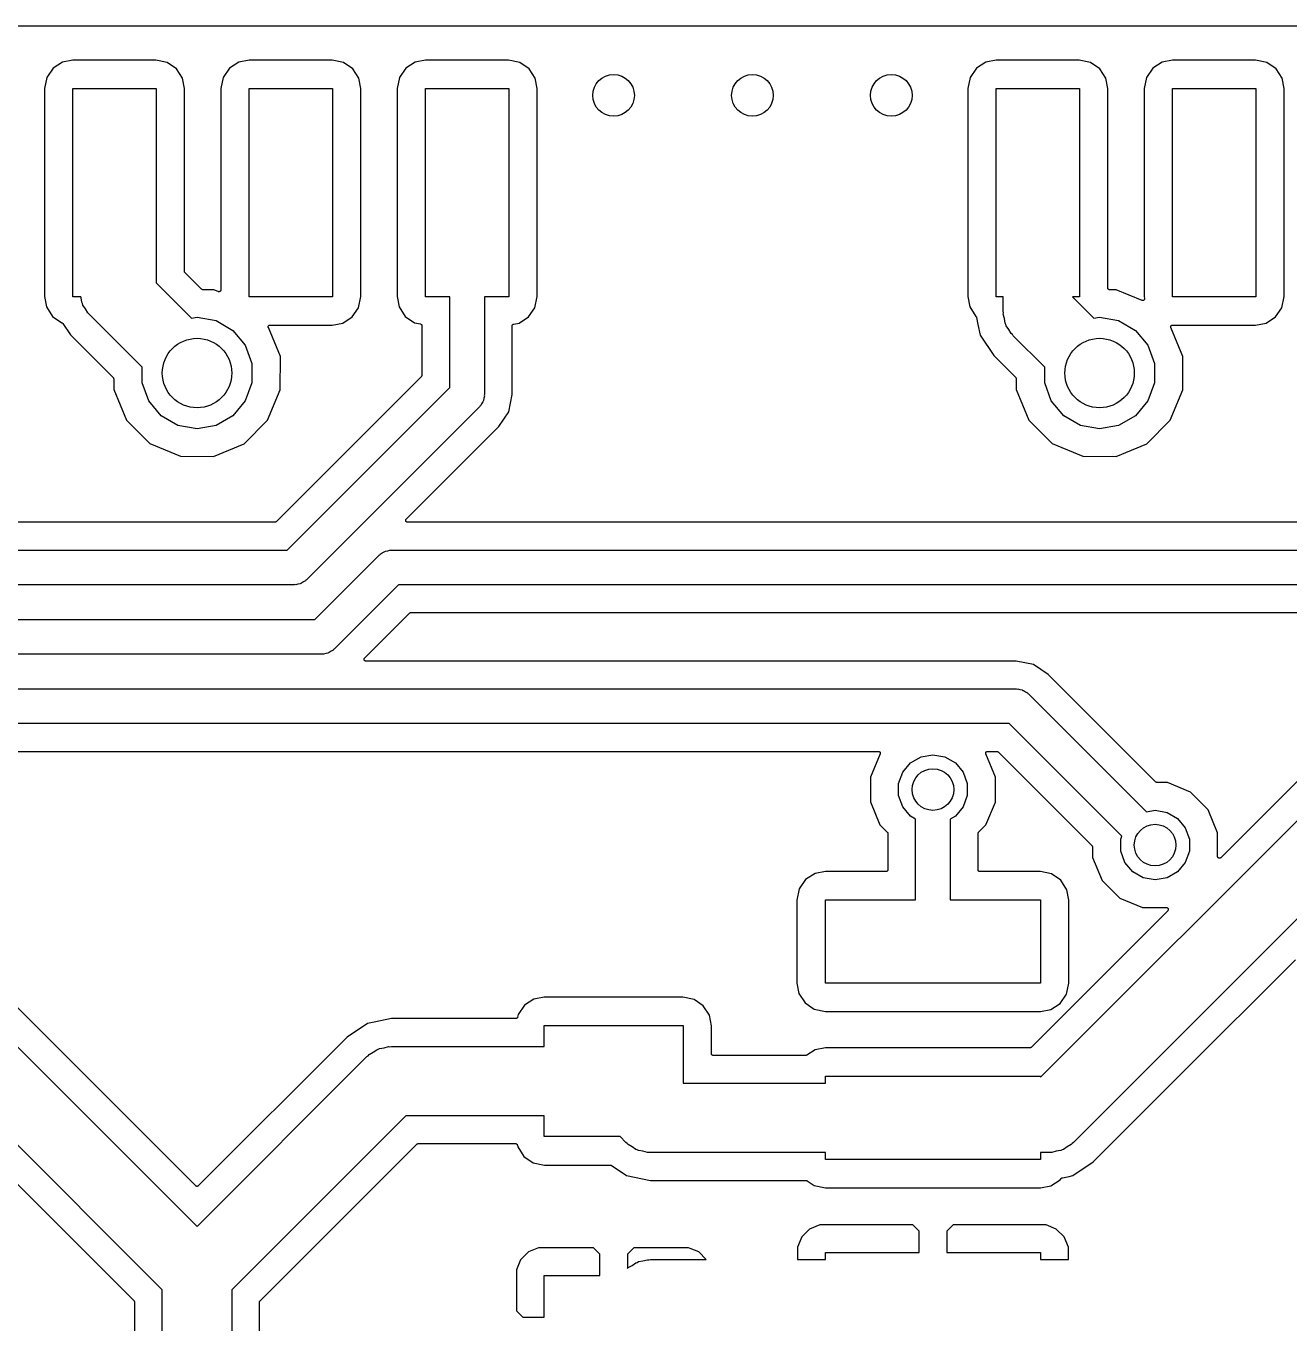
# Model space of a CAD drawing. Extents: x 0.3 to 75.7, y -92.7 to -0.5.
# Drawn here: x 51.77 to 60.86, y -64.84 to -55.5 of the extents above; entities that cross this region are included whole.
import ezdxf

# ---------------------------------------------------------------- set-up
doc = ezdxf.new("R2010")
doc.units = 0
doc.header["$MEASUREMENT"] = 0
doc.layers.add('BLACK', color=7, linetype='CONTINUOUS')

msp = doc.modelspace()

# ---------------------------------------------------------------- linework, layer by layer
at = {"layer": 'Black'}
for p, q in [((0.288, -55.5), (75.712, -55.5)), ((52.031, -55.76), (51.9628, -55.8038)), ((52.1062, -55.7458), (52.031, -55.76)), ((52.7037, -55.7458), (52.1062, -55.7458)), ((52.7843, -55.7622), (52.7037, -55.7458)), ((52.8512, -55.8078), (52.7843, -55.7622)), ((53.301, -55.76), (53.2328, -55.8038)), ((53.3762, -55.7458), (53.301, -55.76)), ((53.9737, -55.7458), (53.3762, -55.7458)), ((54.0543, -55.7622), (53.9737, -55.7458)), ((54.1212, -55.8078), (54.0543, -55.7622)), ((54.571, -55.76), (54.5028, -55.8038)), ((54.6462, -55.7458), (54.571, -55.76)), ((55.2437, -55.7458), (54.6462, -55.7458)), ((55.3243, -55.7622), (55.2437, -55.7458)), ((55.3912, -55.8078), (55.3243, -55.7622)), ((58.681, -55.76), (58.6128, -55.8038)), ((58.7562, -55.7458), (58.681, -55.76)), ((59.3537, -55.7458), (58.7562, -55.7458)), ((59.4343, -55.7622), (59.3537, -55.7458)), ((59.5012, -55.8078), (59.4343, -55.7622)), ((59.951, -55.76), (59.8828, -55.8038)), ((60.0262, -55.7458), (59.951, -55.76)), ((60.6237, -55.7458), (60.0262, -55.7458)), ((60.7043, -55.7622), (60.6237, -55.7458)), ((60.7712, -55.8078), (60.7043, -55.7622)), ((51.9628, -55.8038), (51.9172, -55.8707)), ((52.895, -55.876), (52.8512, -55.8078)), ((53.2328, -55.8038), (53.1872, -55.8707)), ((54.165, -55.876), (54.1212, -55.8078)), ((54.5028, -55.8038), (54.4572, -55.8707)), ((55.435, -55.876), (55.3912, -55.8078)), ((58.6128, -55.8038), (58.5672, -55.8707)), ((59.545, -55.876), (59.5012, -55.8078)), ((59.8828, -55.8038), (59.8372, -55.8707)), ((60.815, -55.876), (60.7712, -55.8078)), ((51.9172, -55.8707), (51.9008, -55.9513)), ((51.9008, -55.9513), (51.9008, -57.4488)), ((52.105, -57.45), (52.105, -55.95)), ((52.105, -55.95), (52.705, -55.95)), ((52.705, -55.95), (52.705, -57.3514)), ((52.9092, -55.9512), (52.895, -55.876)), ((52.9092, -57.2674), (52.9092, -55.9512)), ((53.1872, -55.8707), (53.1708, -55.9513)), ((53.1708, -55.9513), (53.1708, -57.4018)), ((53.375, -57.45), (53.375, -55.95)), ((53.375, -55.95), (53.975, -55.95)), ((53.975, -55.95), (53.975, -57.45)), ((54.1792, -55.9512), (54.165, -55.876)), ((54.1792, -57.4487), (54.1792, -55.9512)), ((54.4572, -55.8707), (54.4408, -55.9513)), ((54.4408, -55.9513), (54.4408, -57.4488)), ((54.645, -57.45), (54.645, -55.95)), ((54.645, -55.95), (55.245, -55.95)), ((55.245, -55.95), (55.245, -57.45)), ((55.4492, -55.9512), (55.435, -55.876)), ((55.4492, -57.4487), (55.4492, -55.9512)), ((58.5672, -55.8707), (58.5508, -55.9513)), ((58.5508, -55.9513), (58.5508, -57.4488)), ((58.755, -57.45), (58.755, -55.95)), ((58.755, -55.95), (59.355, -55.95)), ((59.355, -55.95), (59.355, -57.45)), ((59.5592, -55.9512), (59.545, -55.876)), ((59.5592, -57.3871), (59.5592, -55.9512)), ((59.8372, -55.8707), (59.8208, -55.9513)), ((59.8208, -55.9513), (59.8208, -57.4488)), ((60.025, -57.45), (60.025, -55.95)), ((60.025, -55.95), (60.625, -55.95)), ((60.625, -55.95), (60.625, -57.45)), ((60.8292, -55.9512), (60.815, -55.876)), ((60.8292, -57.4487), (60.8292, -55.9512)), ((52.9093, -57.268), (52.9092, -57.2674)), ((52.9092, -57.2685), (52.9093, -57.268)), ((52.9097, -57.2702), (52.9092, -57.2685)), ((52.705, -57.3514), (52.9592, -57.6057)), ((52.91, -57.2718), (52.9097, -57.2702)), ((52.9102, -57.2723), (52.91, -57.2718)), ((52.9104, -57.2729), (52.9102, -57.2723)), ((52.9114, -57.2743), (52.9104, -57.2729)), ((52.9122, -57.2757), (52.9114, -57.2743)), ((52.9127, -57.2761), (52.9122, -57.2757)), ((52.913, -57.2766), (52.9127, -57.2761)), ((53.0326, -57.3962), (52.913, -57.2766)), ((51.9008, -57.4488), (51.915, -57.524)), ((52.1622, -57.45), (52.105, -57.45)), ((52.1644, -57.4583), (52.1622, -57.45)), ((53.0331, -57.3966), (53.0326, -57.3962)), ((53.0335, -57.397), (53.0331, -57.3966)), ((53.0349, -57.3978), (53.0335, -57.397)), ((53.0363, -57.3988), (53.0349, -57.3978)), ((53.0369, -57.399), (53.0363, -57.3988)), ((53.0374, -57.3992), (53.0369, -57.399)), ((53.039, -57.3995), (53.0374, -57.3992)), ((53.0407, -57.4), (53.039, -57.3995)), ((53.0412, -57.3999), (53.0407, -57.4)), ((53.0418, -57.4), (53.0412, -57.3999)), ((53.1199, -57.4001), (53.0418, -57.4)), ((53.1528, -57.4138), (53.1199, -57.4001)), ((53.1542, -57.4141), (53.1528, -57.4138)), ((53.1556, -57.4146), (53.1542, -57.4141)), ((53.1564, -57.4146), (53.1556, -57.4146)), ((53.1572, -57.4148), (53.1564, -57.4146)), ((53.1587, -57.4146), (53.1572, -57.4148)), ((53.1601, -57.4146), (53.1587, -57.4146)), ((53.1609, -57.4143), (53.1601, -57.4146)), ((53.1617, -57.4142), (53.1609, -57.4143)), ((53.163, -57.4135), (53.1617, -57.4142)), ((53.1643, -57.413), (53.163, -57.4135)), ((53.165, -57.4125), (53.1643, -57.413)), ((53.1657, -57.4121), (53.165, -57.4125)), ((53.1667, -57.4111), (53.1657, -57.4121)), ((53.1678, -57.4101), (53.1667, -57.4111)), ((53.1682, -57.4094), (53.1678, -57.4101)), ((53.1688, -57.4088), (53.1682, -57.4094)), ((53.1693, -57.4075), (53.1688, -57.4088)), ((53.17, -57.4062), (53.1693, -57.4075)), ((53.1702, -57.4054), (53.17, -57.4062)), ((53.1705, -57.4046), (53.1702, -57.4054)), ((53.1706, -57.4032), (53.1705, -57.4046)), ((53.1708, -57.4018), (53.1706, -57.4032)), ((53.975, -57.45), (53.375, -57.45)), ((54.1628, -57.5293), (54.1792, -57.4487)), ((54.4408, -57.4488), (54.455, -57.524)), ((54.82, -57.45), (54.645, -57.45)), ((54.82, -58.1032), (54.82, -57.45)), ((55.245, -57.45), (55.07, -57.45)), ((55.07, -57.45), (55.07, -58.155)), ((55.4328, -57.5293), (55.4492, -57.4487)), ((58.5508, -57.4488), (58.565, -57.524)), ((58.805, -57.45), (58.755, -57.45)), ((58.805, -57.555), (58.805, -57.45)), ((59.355, -57.45), (59.305, -57.45)), ((59.305, -57.45), (59.305, -57.4514)), ((59.305, -57.4514), (59.4592, -57.6057)), ((59.5594, -57.3882), (59.5592, -57.3871)), ((59.5594, -57.3893), (59.5594, -57.3882)), ((59.5598, -57.3904), (59.5594, -57.3893)), ((59.56, -57.3915), (59.5598, -57.3904)), ((59.5605, -57.3925), (59.56, -57.3915)), ((59.5609, -57.3936), (59.5605, -57.3925)), ((59.5616, -57.3944), (59.5609, -57.3936)), ((59.5622, -57.3954), (59.5616, -57.3944)), ((59.5631, -57.3961), (59.5622, -57.3954)), ((59.5638, -57.397), (59.5631, -57.3961)), ((59.5648, -57.3976), (59.5638, -57.397)), ((59.5657, -57.3983), (59.5648, -57.3976)), ((59.5667, -57.3987), (59.5657, -57.3983)), ((59.5677, -57.3993), (59.5667, -57.3987)), ((59.5688, -57.3995), (59.5677, -57.3993)), ((59.5699, -57.3999), (59.5688, -57.3995)), ((59.571, -57.3999), (59.5699, -57.3999)), ((59.5722, -57.4001), (59.571, -57.3999)), ((59.6199, -57.4001), (59.5722, -57.4001)), ((59.8057, -57.4773), (59.6199, -57.4001)), ((59.8208, -57.4488), (59.8235, -57.4629)), ((60.625, -57.45), (60.025, -57.45)), ((60.8128, -57.5293), (60.8292, -57.4487)), ((51.915, -57.524), (51.9588, -57.5922)), ((52.1701, -57.4905), (52.1644, -57.4583)), ((52.1756, -57.5), (52.1701, -57.4905)), ((52.1784, -57.5107), (52.1756, -57.5)), ((52.1972, -57.5374), (52.1784, -57.5107)), ((52.2135, -57.5657), (52.1972, -57.5374)), ((54.1172, -57.5962), (54.1628, -57.5293)), ((54.455, -57.524), (54.4988, -57.5922)), ((55.3872, -57.5962), (55.4328, -57.5293)), ((58.565, -57.524), (58.6088, -57.5922)), ((59.8061, -57.4774), (59.8057, -57.4773)), ((59.8064, -57.4775), (59.8061, -57.4774)), ((59.8083, -57.4778), (59.8064, -57.4775)), ((59.8101, -57.4783), (59.8083, -57.4778)), ((59.8105, -57.4782), (59.8101, -57.4783)), ((59.8109, -57.4783), (59.8105, -57.4782)), ((59.8127, -57.4779), (59.8109, -57.4783)), ((59.8146, -57.4777), (59.8127, -57.4779)), ((59.8149, -57.4775), (59.8146, -57.4777)), ((59.8153, -57.4774), (59.8149, -57.4775)), ((59.8169, -57.4765), (59.8153, -57.4774)), ((59.8186, -57.4756), (59.8169, -57.4765)), ((59.8189, -57.4753), (59.8186, -57.4756)), ((59.8192, -57.4751), (59.8189, -57.4753)), ((59.8204, -57.4737), (59.8192, -57.4751)), ((59.8217, -57.4723), (59.8204, -57.4737)), ((59.8218, -57.4719), (59.8217, -57.4723)), ((59.822, -57.4716), (59.8218, -57.4719)), ((59.8227, -57.4699), (59.822, -57.4716)), ((59.8234, -57.4681), (59.8227, -57.4699)), ((59.8235, -57.4674), (59.8234, -57.4677)), ((59.8234, -57.4677), (59.8234, -57.4681)), ((59.8235, -57.4629), (59.8235, -57.4632)), ((59.8235, -57.4632), (59.8236, -57.4636)), ((59.8236, -57.4636), (59.8235, -57.4655)), ((59.8235, -57.4655), (59.8235, -57.4674)), ((60.7672, -57.5962), (60.8128, -57.5293)), ((51.9588, -57.5922), (52.0258, -57.6379)), ((52.0258, -57.6379), (52.026, -57.638)), ((52.026, -57.638), (52.0266, -57.6381)), ((52.0266, -57.6381), (52.0281, -57.6388)), ((52.0281, -57.6388), (52.0297, -57.6395)), ((52.0297, -57.6395), (52.0301, -57.6398)), ((52.0301, -57.6398), (52.0306, -57.6401)), ((52.0306, -57.6401), (52.0318, -57.6413)), ((52.0318, -57.6413), (52.0331, -57.6424)), ((52.0331, -57.6424), (52.0334, -57.6429)), ((52.0334, -57.6429), (52.0337, -57.6433)), ((52.2219, -57.5728), (52.2135, -57.5657)), ((52.2282, -57.5818), (52.2219, -57.5728)), ((52.6046, -57.9581), (52.2282, -57.5818)), ((52.9592, -57.6057), (53, -57.5985)), ((53, -57.5985), (53.1373, -57.6227)), ((53.1373, -57.6227), (53.2581, -57.6924)), ((53.9738, -57.6542), (54.049, -57.64)), ((54.049, -57.64), (54.1172, -57.5962)), ((54.4988, -57.5922), (54.5657, -57.6378)), ((54.5657, -57.6378), (54.6096, -57.6467)), ((55.2806, -57.6472), (55.319, -57.64)), ((55.319, -57.64), (55.3872, -57.5962)), ((58.6088, -57.5922), (58.6089, -57.5922)), ((58.6089, -57.5922), (58.6092, -57.5926)), ((58.6092, -57.5926), (58.6097, -57.5928)), ((58.6097, -57.5928), (58.6108, -57.5941)), ((58.6108, -57.5941), (58.6121, -57.5954)), ((58.6121, -57.5954), (58.6123, -57.5958)), ((58.6123, -57.5958), (58.6126, -57.5962)), ((58.6126, -57.5962), (58.6133, -57.5978)), ((58.6133, -57.5978), (58.6141, -57.5994)), ((58.6141, -57.5994), (58.6141, -57.5999)), ((58.6141, -57.5999), (58.6143, -57.6004)), ((58.6143, -57.6004), (58.6243, -57.6507)), ((58.8069, -57.5658), (58.805, -57.555)), ((58.806, -57.5768), (58.8069, -57.5658)), ((58.8144, -57.6083), (58.806, -57.5768)), ((58.8201, -57.6405), (58.8144, -57.6083)), ((58.8256, -57.65), (58.8201, -57.6405)), ((59.4592, -57.6057), (59.5, -57.5985)), ((59.5, -57.5985), (59.6373, -57.6227)), ((59.6373, -57.6227), (59.7581, -57.6924)), ((60.6238, -57.6542), (60.699, -57.64)), ((60.699, -57.64), (60.7672, -57.5962)), ((52.0337, -57.6433), (52.0877, -57.7241)), ((52.0877, -57.7241), (52.3962, -58.0326)), ((53.2581, -57.6924), (53.3477, -57.7992)), ((53.5128, -57.6677), (53.5129, -57.6663)), ((53.5129, -57.6686), (53.5128, -57.6677)), ((53.5129, -57.6649), (53.5132, -57.6641)), ((53.5129, -57.6663), (53.5129, -57.6649)), ((53.5129, -57.6694), (53.5129, -57.6686)), ((53.5134, -57.6708), (53.5129, -57.6694)), ((53.5132, -57.6641), (53.5133, -57.6633)), ((53.5133, -57.6633), (53.514, -57.662)), ((53.5137, -57.6721), (53.5134, -57.6708)), ((53.6001, -57.8812), (53.5137, -57.6721)), ((53.514, -57.662), (53.5145, -57.6607)), ((53.5145, -57.6607), (53.515, -57.66)), ((53.515, -57.66), (53.5154, -57.6592)), ((53.5154, -57.6592), (53.5165, -57.6583)), ((53.5165, -57.6583), (53.5174, -57.6572)), ((53.5174, -57.6572), (53.5181, -57.6568)), ((53.5181, -57.6568), (53.5188, -57.6562)), ((53.5188, -57.6562), (53.5201, -57.6557)), ((53.5201, -57.6557), (53.5213, -57.655)), ((53.5213, -57.655), (53.5221, -57.6548)), ((53.5221, -57.6548), (53.5229, -57.6545)), ((53.5229, -57.6545), (53.5244, -57.6544)), ((53.5244, -57.6544), (53.5257, -57.6542)), ((53.5257, -57.6542), (53.9738, -57.6542)), ((54.6096, -57.6467), (54.6115, -57.6475)), ((54.6115, -57.6475), (54.6135, -57.6482)), ((54.6135, -57.6482), (54.6136, -57.6483)), ((54.6136, -57.6483), (54.6138, -57.6484)), ((54.6138, -57.6484), (54.6153, -57.6498)), ((54.6153, -57.6498), (54.617, -57.6511)), ((54.617, -57.6511), (54.617, -57.6513)), ((54.617, -57.6513), (54.6172, -57.6514)), ((54.6172, -57.6514), (54.6182, -57.6532)), ((54.6182, -57.6532), (54.6192, -57.655)), ((54.6192, -57.655), (54.6192, -57.6552)), ((54.6192, -57.6552), (54.6193, -57.6553)), ((54.6193, -57.6553), (54.6196, -57.6574)), ((54.6196, -57.6574), (54.62, -57.6595)), ((54.62, -57.6595), (54.62, -58.015)), ((55.27, -57.66), (55.2704, -57.6579)), ((55.27, -58.1537), (55.27, -57.66)), ((55.2704, -57.6579), (55.2707, -57.6557)), ((55.2707, -57.6557), (55.2708, -57.6556)), ((55.2708, -57.6556), (55.2719, -57.6536)), ((55.2708, -57.6556), (55.2708, -57.6556)), ((55.2719, -57.6536), (55.2729, -57.6518)), ((55.2729, -57.6518), (55.273, -57.6517)), ((55.273, -57.6517), (55.2747, -57.6502)), ((55.273, -57.6517), (55.273, -57.6517)), ((55.2747, -57.6502), (55.2764, -57.6488)), ((55.2764, -57.6488), (55.2764, -57.6488)), ((55.2764, -57.6488), (55.2765, -57.6488)), ((55.2765, -57.6488), (55.2786, -57.648)), ((55.2786, -57.648), (55.2806, -57.6472)), ((58.6243, -57.6507), (58.6395, -57.7271)), ((58.6395, -57.7271), (58.7377, -57.8741)), ((58.8284, -57.6607), (58.8256, -57.65)), ((58.8472, -57.6874), (58.8284, -57.6607)), ((58.8635, -57.7157), (58.8472, -57.6874)), ((58.8719, -57.7228), (58.8635, -57.7157)), ((58.8782, -57.7318), (58.8719, -57.7228)), ((59.1046, -57.9581), (58.8782, -57.7318)), ((59.7581, -57.6924), (59.8477, -57.7992)), ((60.0128, -57.6677), (60.0129, -57.6663)), ((60.0129, -57.6686), (60.0128, -57.6677)), ((60.0129, -57.6649), (60.0132, -57.6641)), ((60.0129, -57.6663), (60.0129, -57.6649)), ((60.0129, -57.6694), (60.0129, -57.6686)), ((60.0134, -57.6708), (60.0129, -57.6694)), ((60.0132, -57.6641), (60.0133, -57.6633)), ((60.0133, -57.6633), (60.014, -57.662)), ((60.0137, -57.6721), (60.0134, -57.6708)), ((60.1001, -57.8812), (60.0137, -57.6721)), ((60.014, -57.662), (60.0145, -57.6607)), ((60.0145, -57.6607), (60.015, -57.66)), ((60.015, -57.66), (60.0154, -57.6592)), ((60.0154, -57.6592), (60.0165, -57.6583)), ((60.0165, -57.6583), (60.0174, -57.6572)), ((60.0174, -57.6572), (60.0181, -57.6568)), ((60.0181, -57.6568), (60.0188, -57.6562)), ((60.0188, -57.6562), (60.0201, -57.6557)), ((60.0201, -57.6557), (60.0213, -57.655)), ((60.0213, -57.655), (60.0221, -57.6548)), ((60.0221, -57.6548), (60.0229, -57.6545)), ((60.0229, -57.6545), (60.0244, -57.6544)), ((60.0244, -57.6544), (60.0257, -57.6542)), ((60.0257, -57.6542), (60.6238, -57.6542)), ((53.3477, -57.7992), (53.3954, -57.9303)), ((59.8477, -57.7992), (59.8954, -57.9303)), ((53.5999, -58.1199), (53.6001, -57.8812)), ((58.7377, -57.8741), (58.8962, -58.0326)), ((60.0999, -58.1199), (60.1001, -57.8812)), ((52.6046, -58.0697), (52.6046, -57.9581)), ((53.3954, -57.9303), (53.3954, -58.0697)), ((54.6199, -58.0161), (54.6195, -58.0178)), ((54.62, -58.015), (54.6199, -58.0156)), ((54.6199, -58.0156), (54.6199, -58.0161)), ((59.1046, -58.0697), (59.1046, -57.9581)), ((59.8954, -57.9303), (59.8954, -58.0697)), ((52.3962, -58.0326), (52.3965, -58.033)), ((52.3965, -58.033), (52.3969, -58.0334)), ((52.3969, -58.0334), (52.3978, -58.0349)), ((52.3978, -58.0349), (52.3987, -58.0362)), ((52.3987, -58.0362), (52.3989, -58.0368)), ((52.3989, -58.0368), (52.3992, -58.0373)), ((52.3992, -58.0373), (52.3995, -58.039)), ((52.3995, -58.039), (52.3999, -58.0406)), ((52.3999, -58.0406), (52.3999, -58.0412)), ((52.3999, -58.0412), (52.4, -58.0418)), ((52.4, -58.0418), (52.3999, -58.1188)), ((52.6523, -58.2008), (52.6046, -58.0697)), ((53.3954, -58.0697), (53.3477, -58.2008)), ((54.6162, -58.0242), (53.5692, -59.0712)), ((53.6482, -59.275), (54.82, -58.1032)), ((54.6165, -58.0237), (54.6162, -58.0242)), ((54.617, -58.0234), (54.6165, -58.0237)), ((54.6178, -58.0219), (54.617, -58.0234)), ((54.6188, -58.0205), (54.6178, -58.0219)), ((54.6189, -58.0199), (54.6188, -58.0205)), ((54.6192, -58.0194), (54.6189, -58.0199)), ((54.6195, -58.0178), (54.6192, -58.0194)), ((58.8962, -58.0326), (58.8965, -58.033)), ((58.8965, -58.033), (58.8969, -58.0334)), ((58.8969, -58.0334), (58.8978, -58.0349)), ((58.8978, -58.0349), (58.8987, -58.0362)), ((58.8987, -58.0362), (58.8989, -58.0368)), ((58.8989, -58.0368), (58.8992, -58.0373)), ((58.8992, -58.0373), (58.8995, -58.039)), ((58.8995, -58.039), (58.8999, -58.0406)), ((58.8999, -58.0406), (58.8999, -58.0412)), ((58.8999, -58.0412), (58.9, -58.0418)), ((58.9, -58.0418), (58.8999, -58.1188)), ((59.1523, -58.2008), (59.1046, -58.0697)), ((59.8954, -58.0697), (59.8477, -58.2008)), ((52.3999, -58.1188), (52.491, -58.3394)), ((52.7419, -58.3076), (52.6523, -58.2008)), ((53.3477, -58.2008), (53.2581, -58.3076)), ((53.5084, -58.3403), (53.5999, -58.1199)), ((55.0597, -58.2025), (55.0583, -58.2078)), ((55.0625, -58.1978), (55.0597, -58.2025)), ((55.0653, -58.1817), (55.0625, -58.1978)), ((55.0695, -58.1659), (55.0653, -58.1817)), ((55.07, -58.155), (55.069, -58.1604)), ((55.069, -58.1604), (55.0695, -58.1659)), ((55.245, -58.2793), (55.27, -58.1537)), ((58.8999, -58.1188), (58.991, -58.3394)), ((59.2419, -58.3076), (59.1523, -58.2008)), ((59.8477, -58.2008), (59.7581, -58.3076)), ((60.0084, -58.3403), (60.0999, -58.1199)), ((55.0334, -58.2434), (53.7884, -59.4884)), ((55.0365, -58.2389), (55.0334, -58.2434)), ((55.0408, -58.2353), (55.0365, -58.2389)), ((55.0489, -58.2212), (55.0408, -58.2353)), ((55.0583, -58.2078), (55.0489, -58.2212)), ((55.1739, -58.3857), (55.245, -58.2793)), ((52.491, -58.3394), (52.6597, -58.5084)), ((52.8627, -58.3773), (52.7419, -58.3076)), ((53, -58.4015), (52.8627, -58.3773)), ((53.1373, -58.3773), (53, -58.4015)), ((53.2581, -58.3076), (53.1373, -58.3773)), ((53.3394, -58.509), (53.5084, -58.3403)), ((54.5068, -59.0528), (55.1739, -58.3857)), ((58.991, -58.3394), (59.1597, -58.5084)), ((59.3627, -58.3773), (59.2419, -58.3076)), ((59.5, -58.4015), (59.3627, -58.3773)), ((59.6373, -58.3773), (59.5, -58.4015)), ((59.7581, -58.3076), (59.6373, -58.3773)), ((59.8394, -58.509), (60.0084, -58.3403)), ((52.6597, -58.5084), (52.8801, -58.5999)), ((53.1188, -58.6001), (53.3394, -58.509)), ((59.1597, -58.5084), (59.3801, -58.5999)), ((59.6188, -58.6001), (59.8394, -58.509)), ((52.8801, -58.5999), (53.1188, -58.6001)), ((59.3801, -58.5999), (59.6188, -58.6001)), ((53.56, -59.075), (51.1925, -59.075)), ((53.5606, -59.0749), (53.56, -59.075)), ((53.5611, -59.075), (53.5606, -59.0749)), ((53.5628, -59.0745), (53.5611, -59.075)), ((53.5644, -59.0742), (53.5628, -59.0745)), ((53.5649, -59.0739), (53.5644, -59.0742)), ((53.5655, -59.0738), (53.5649, -59.0739)), ((53.5669, -59.0728), (53.5655, -59.0738)), ((53.5684, -59.072), (53.5669, -59.0728)), ((53.5687, -59.0715), (53.5684, -59.072)), ((53.5692, -59.0712), (53.5687, -59.0715)), ((54.5031, -59.0609), (54.5032, -59.0603)), ((54.5032, -59.0626), (54.5031, -59.0609)), ((54.5032, -59.0597), (54.5038, -59.0581)), ((54.5032, -59.0603), (54.5032, -59.0597)), ((54.5032, -59.0643), (54.5032, -59.0626)), ((54.5034, -59.0648), (54.5032, -59.0643)), ((54.5034, -59.0654), (54.5034, -59.0648)), ((54.5042, -59.0669), (54.5034, -59.0654)), ((54.5038, -59.0581), (54.5042, -59.0565)), ((54.5042, -59.0565), (54.5045, -59.056)), ((54.5047, -59.0685), (54.5042, -59.0669)), ((54.5045, -59.056), (54.5047, -59.0555)), ((54.5047, -59.0555), (54.5058, -59.0542)), ((54.5051, -59.0689), (54.5047, -59.0685)), ((54.5054, -59.0695), (54.5051, -59.0689)), ((54.5066, -59.0707), (54.5054, -59.0695)), ((54.5058, -59.0542), (54.5068, -59.0528)), ((54.5076, -59.072), (54.5066, -59.0707)), ((54.5081, -59.0722), (54.5076, -59.072)), ((54.5085, -59.0726), (54.5081, -59.0722)), ((54.5101, -59.0734), (54.5085, -59.0726)), ((54.5116, -59.0742), (54.5101, -59.0734)), ((54.5121, -59.0743), (54.5116, -59.0742)), ((54.5126, -59.0746), (54.5121, -59.0743)), ((54.5143, -59.0747), (54.5126, -59.0746)), ((54.516, -59.075), (54.5143, -59.0747)), ((63.4073, -59.075), (54.516, -59.075)), ((41.5, -59.275), (53.6482, -59.275)), ((53.8482, -59.775), (54.3116, -59.3116)), ((54.3116, -59.3116), (54.3161, -59.3085)), ((54.3161, -59.3085), (54.3197, -59.3042)), ((54.3197, -59.3042), (54.3338, -59.2961)), ((54.3338, -59.2961), (54.3472, -59.2867)), ((54.3472, -59.2867), (54.3525, -59.2853)), ((54.3525, -59.2853), (54.3572, -59.2825)), ((54.3572, -59.2825), (54.3733, -59.2797)), ((54.3733, -59.2797), (54.3891, -59.2755)), ((54.3891, -59.2755), (54.3946, -59.276)), ((54.3946, -59.276), (54.4, -59.275)), ((54.4, -59.275), (66.8482, -59.275)), ((53.7662, -59.5039), (53.7528, -59.5133)), ((53.7803, -59.4958), (53.7662, -59.5039)), ((53.7839, -59.4915), (53.7803, -59.4958)), ((53.7884, -59.4884), (53.7839, -59.4915)), ((53.7, -59.525), (41.5518, -59.525)), ((53.7054, -59.524), (53.7, -59.525)), ((53.7109, -59.5245), (53.7054, -59.524)), ((53.7267, -59.5203), (53.7109, -59.5245)), ((53.7428, -59.5175), (53.7267, -59.5203)), ((53.7475, -59.5147), (53.7428, -59.5175)), ((53.7528, -59.5133), (53.7475, -59.5147)), ((54.4518, -59.525), (53.9884, -59.9884)), ((66.9, -59.525), (54.4518, -59.525)), ((41.65, -59.775), (53.8482, -59.775)), ((54.2068, -60.0528), (54.5308, -59.7288)), ((54.5308, -59.7288), (54.5313, -59.7285)), ((54.5313, -59.7285), (54.5316, -59.728)), ((54.5316, -59.728), (54.5331, -59.7272)), ((54.5331, -59.7272), (54.5345, -59.7262)), ((54.5345, -59.7262), (54.5351, -59.7261)), ((54.5351, -59.7261), (54.5356, -59.7258)), ((54.5356, -59.7258), (54.5372, -59.7255)), ((54.5372, -59.7255), (54.5389, -59.725)), ((54.5389, -59.725), (54.5394, -59.7251)), ((54.5394, -59.7251), (54.54, -59.725)), ((54.54, -59.725), (66.8987, -59.725)), ((53.9, -60.025), (41.7018, -60.025)), ((53.9054, -60.024), (53.9, -60.025)), ((53.9109, -60.0245), (53.9054, -60.024)), ((53.9267, -60.0203), (53.9109, -60.0245)), ((53.9428, -60.0175), (53.9267, -60.0203)), ((53.9475, -60.0147), (53.9428, -60.0175)), ((53.9528, -60.0133), (53.9475, -60.0147)), ((53.9662, -60.0039), (53.9528, -60.0133)), ((53.9803, -59.9958), (53.9662, -60.0039)), ((53.9839, -59.9915), (53.9803, -59.9958)), ((53.9884, -59.9884), (53.9839, -59.9915)), ((54.2031, -60.0609), (54.2032, -60.0603)), ((54.2032, -60.0626), (54.2031, -60.0609)), ((54.2032, -60.0597), (54.2038, -60.0581)), ((54.2032, -60.0603), (54.2032, -60.0597)), ((54.2032, -60.0643), (54.2032, -60.0626)), ((54.2034, -60.0648), (54.2032, -60.0643)), ((54.2034, -60.0654), (54.2034, -60.0648)), ((54.2042, -60.0669), (54.2034, -60.0654)), ((54.2038, -60.0581), (54.2042, -60.0565)), ((54.2042, -60.0565), (54.2045, -60.056)), ((54.2047, -60.0685), (54.2042, -60.0669)), ((54.2045, -60.056), (54.2047, -60.0555)), ((54.2047, -60.0555), (54.2058, -60.0542)), ((54.2051, -60.0689), (54.2047, -60.0685)), ((54.2054, -60.0695), (54.2051, -60.0689)), ((54.2066, -60.0707), (54.2054, -60.0695)), ((54.2058, -60.0542), (54.2068, -60.0528)), ((54.2076, -60.072), (54.2066, -60.0707)), ((54.2081, -60.0722), (54.2076, -60.072)), ((54.2085, -60.0726), (54.2081, -60.0722)), ((54.2101, -60.0734), (54.2085, -60.0726)), ((54.2116, -60.0742), (54.2101, -60.0734)), ((54.2121, -60.0743), (54.2116, -60.0742)), ((54.2126, -60.0746), (54.2121, -60.0743)), ((54.2143, -60.0747), (54.2126, -60.0746)), ((54.216, -60.075), (54.2143, -60.0747)), ((58.8987, -60.075), (54.216, -60.075)), ((59.0243, -60.1), (58.8987, -60.075)), ((59.1307, -60.1711), (59.0243, -60.1)), ((59.9058, -60.9462), (59.1307, -60.1711)), ((61.6809, -60.1827), (60.3721, -61.4915)), ((41.9, -60.275), (58.9, -60.275)), ((58.9, -60.275), (58.9054, -60.276)), ((58.9054, -60.276), (58.9109, -60.2755)), ((58.9109, -60.2755), (58.9267, -60.2797)), ((58.9267, -60.2797), (58.9428, -60.2825)), ((58.9428, -60.2825), (58.9475, -60.2853)), ((58.9475, -60.2853), (58.9528, -60.2867)), ((58.9528, -60.2867), (58.9662, -60.2961)), ((58.9662, -60.2961), (58.9803, -60.3042)), ((58.9803, -60.3042), (58.9839, -60.3085)), ((58.9839, -60.3085), (58.9884, -60.3116)), ((58.9884, -60.3116), (59.8369, -61.1602)), ((59.075, -63.0714), (61.8232, -60.3232)), ((58.8482, -60.525), (41.9518, -60.525)), ((59.66, -61.3368), (58.8482, -60.525)), ((42.04, -60.725), (57.9075, -60.725)), ((57.9075, -60.725), (57.9089, -60.7252)), ((57.9089, -60.7252), (57.9103, -60.7253)), ((57.9103, -60.7253), (57.9111, -60.7256)), ((57.9111, -60.7256), (57.9119, -60.7258)), ((57.9119, -60.7258), (57.9131, -60.7265)), ((58.6867, -60.7266), (58.6882, -60.7258)), ((58.6882, -60.7258), (58.6888, -60.7257)), ((58.6888, -60.7257), (58.6893, -60.7254)), ((58.6893, -60.7254), (58.6899, -60.7254)), ((58.6899, -60.7254), (58.6899, -60.7254)), ((58.6899, -60.7254), (58.6901, -60.7254)), ((58.6901, -60.7254), (58.691, -60.7253)), ((58.691, -60.7253), (58.6927, -60.725)), ((58.6927, -60.725), (58.76, -60.725)), ((58.76, -60.725), (58.7606, -60.7251)), ((58.7606, -60.7251), (58.7611, -60.725)), ((58.7611, -60.725), (58.7628, -60.7255)), ((58.7628, -60.7255), (58.7644, -60.7258)), ((58.7644, -60.7258), (58.7649, -60.7261)), ((58.7649, -60.7261), (58.7655, -60.7262)), ((58.7655, -60.7262), (58.7669, -60.7272)), ((57.9195, -60.743), (57.8501, -60.9101)), ((57.9131, -60.7265), (57.9145, -60.727)), ((57.9145, -60.727), (57.9151, -60.7276)), ((57.9151, -60.7276), (57.9158, -60.728)), ((57.9158, -60.728), (57.9167, -60.7291)), ((57.9167, -60.7291), (57.9178, -60.7301)), ((57.9178, -60.7301), (57.9182, -60.7308)), ((57.9182, -60.7308), (57.9187, -60.7315)), ((57.9187, -60.7315), (57.9192, -60.7328)), ((57.9192, -60.7328), (57.9199, -60.7341)), ((57.9198, -60.7416), (57.9195, -60.743)), ((57.9203, -60.7403), (57.9198, -60.7416)), ((57.9199, -60.7341), (57.92, -60.7349)), ((57.92, -60.7349), (57.9203, -60.7357)), ((57.9203, -60.7357), (57.9203, -60.7372)), ((57.9203, -60.7372), (57.9204, -60.7386)), ((57.9204, -60.7386), (57.9203, -60.7394)), ((57.9203, -60.7394), (57.9203, -60.7403)), ((58.0827, -60.8745), (58.1387, -60.8078)), ((58.1387, -60.8078), (58.2142, -60.7642)), ((58.2142, -60.7642), (58.3, -60.749)), ((58.3, -60.749), (58.3858, -60.7642)), ((58.3858, -60.7642), (58.4613, -60.8078)), ((58.4613, -60.8078), (58.5173, -60.8745)), ((58.6797, -60.7391), (58.6798, -60.7387)), ((58.6799, -60.7397), (58.6797, -60.7391)), ((58.6798, -60.7385), (58.6799, -60.7374)), ((58.6798, -60.7386), (58.6798, -60.7385)), ((58.6798, -60.7387), (58.6798, -60.7386)), ((58.6799, -60.7357), (58.6801, -60.7352)), ((58.6799, -60.7374), (58.6799, -60.7357)), ((58.6799, -60.7403), (58.6799, -60.7397)), ((58.6804, -60.7419), (58.6799, -60.7403)), ((58.6801, -60.7346), (58.6808, -60.7331)), ((58.6801, -60.7352), (58.6801, -60.7346)), ((58.6806, -60.7423), (58.6804, -60.7419)), ((58.6807, -60.743), (58.6806, -60.7423)), ((58.6808, -60.7433), (58.6807, -60.743)), ((58.6808, -60.7331), (58.6814, -60.7315)), ((58.6809, -60.7435), (58.6808, -60.7433)), ((58.681, -60.7436), (58.6809, -60.7435)), ((58.7501, -60.9109), (58.681, -60.7436)), ((58.6814, -60.7315), (58.6818, -60.7311)), ((58.6818, -60.7311), (58.682, -60.7305)), ((58.682, -60.7305), (58.6832, -60.7293)), ((58.6832, -60.7293), (58.6843, -60.728)), ((58.6843, -60.728), (58.6848, -60.7278)), ((58.6848, -60.7278), (58.6852, -60.7274)), ((58.6852, -60.7274), (58.6867, -60.7266)), ((58.7669, -60.7272), (58.7684, -60.728)), ((58.7684, -60.728), (58.7687, -60.7285)), ((58.7687, -60.7285), (58.7692, -60.7288)), ((58.7692, -60.7288), (59.4462, -61.4058)), ((62.1036, -60.75), (59.3118, -63.5418)), ((57.8501, -60.9101), (57.8499, -61.0891)), ((58.0529, -60.9564), (58.0827, -60.8745)), ((58.5173, -60.8745), (58.5471, -60.9564)), ((58.7499, -61.0899), (58.7501, -60.9109)), ((58.0529, -61.0436), (58.0529, -60.9564)), ((58.5471, -60.9564), (58.5471, -61.0436)), ((59.9063, -60.9465), (59.9058, -60.9462)), ((59.9067, -60.947), (59.9063, -60.9465)), ((59.9081, -60.9478), (59.9067, -60.947)), ((59.9095, -60.9488), (59.9081, -60.9478)), ((59.9101, -60.9489), (59.9095, -60.9488)), ((59.9106, -60.9492), (59.9101, -60.9489)), ((59.9122, -60.9495), (59.9106, -60.9492)), ((59.9139, -60.95), (59.9122, -60.9495)), ((59.9144, -60.9499), (59.9139, -60.95)), ((59.915, -60.95), (59.9144, -60.9499)), ((59.9899, -60.9501), (59.915, -60.95)), ((60.1552, -61.0187), (59.9899, -60.9501)), ((57.8499, -61.0891), (57.9183, -61.2546)), ((58.0827, -61.1255), (58.0529, -61.0436)), ((58.5471, -61.0436), (58.5173, -61.1255)), ((58.6813, -61.2552), (58.7499, -61.0899)), ((60.2817, -61.1454), (60.1552, -61.0187)), ((52.9908, -63.8544), (50.3191, -61.1827)), ((58.1387, -61.1922), (58.0827, -61.1255)), ((58.175, -61.2132), (58.1387, -61.1922)), ((58.4613, -61.1922), (58.425, -61.2132)), ((58.5173, -61.1255), (58.4613, -61.1922)), ((59.8369, -61.1602), (59.9, -61.149)), ((59.9, -61.149), (59.9858, -61.1642)), ((59.9858, -61.1642), (60.0613, -61.2078)), ((60.3501, -61.3109), (60.2817, -61.1454)), ((57.9183, -61.2546), (57.9712, -61.3076)), ((58.175, -61.795), (58.175, -61.2132)), ((58.425, -61.2132), (58.425, -61.795)), ((58.6288, -61.3076), (58.6813, -61.2552)), ((60.0613, -61.2078), (60.1173, -61.2745)), ((60.1173, -61.2745), (60.1471, -61.3564)), ((50.1768, -61.3232), (53, -64.1464)), ((57.9712, -61.3076), (57.9715, -61.308)), ((57.9715, -61.308), (57.972, -61.3084)), ((57.972, -61.3084), (57.9728, -61.3099)), ((57.9728, -61.3099), (57.9738, -61.3113)), ((57.9738, -61.3113), (57.9739, -61.3118)), ((57.9739, -61.3118), (57.9742, -61.3123)), ((57.9742, -61.3123), (57.9745, -61.314)), ((57.9745, -61.314), (57.975, -61.3156)), ((57.975, -61.3156), (57.9749, -61.3162)), ((57.9749, -61.3162), (57.975, -61.3168)), ((57.975, -61.3168), (57.975, -61.5778)), ((58.625, -61.3157), (58.6255, -61.314)), ((58.6251, -61.3162), (58.625, -61.3157)), ((58.625, -61.3168), (58.6251, -61.3162)), ((58.625, -61.5778), (58.625, -61.3168)), ((58.6255, -61.314), (58.6258, -61.3124)), ((58.6258, -61.3124), (58.6261, -61.3119)), ((58.6261, -61.3119), (58.6262, -61.3113)), ((58.6262, -61.3113), (58.6272, -61.3099)), ((58.6272, -61.3099), (58.628, -61.3084)), ((58.628, -61.3084), (58.6285, -61.3081)), ((58.6285, -61.3081), (58.6288, -61.3076)), ((59.6529, -61.3564), (59.66, -61.3368)), ((59.6529, -61.4436), (59.6529, -61.3564)), ((60.1471, -61.3564), (60.1471, -61.4436)), ((60.3499, -61.4823), (60.3501, -61.3109)), ((59.4462, -61.4058), (59.4465, -61.4063)), ((59.4465, -61.4063), (59.447, -61.4066)), ((59.447, -61.4066), (59.4478, -61.4081)), ((59.4478, -61.4081), (59.4488, -61.4095)), ((59.4488, -61.4095), (59.4489, -61.4101)), ((59.4489, -61.4101), (59.4492, -61.4106)), ((59.4492, -61.4106), (59.4495, -61.4122)), ((59.4495, -61.4122), (59.4499, -61.4139)), ((59.4499, -61.4139), (59.4499, -61.4144)), ((59.4499, -61.4144), (59.45, -61.415)), ((59.45, -61.415), (59.4499, -61.4891)), ((59.6827, -61.5255), (59.6529, -61.4436)), ((60.1471, -61.4436), (60.1173, -61.5255)), ((59.4499, -61.4891), (59.5183, -61.6546)), ((59.7387, -61.5922), (59.6827, -61.5255)), ((60.1173, -61.5255), (60.0613, -61.5922)), ((60.3502, -61.484), (60.3499, -61.4823)), ((60.3504, -61.4857), (60.3502, -61.484)), ((60.3506, -61.4862), (60.3504, -61.4857)), ((60.3507, -61.4867), (60.3506, -61.4862)), ((60.3516, -61.4882), (60.3507, -61.4867)), ((60.3523, -61.4897), (60.3516, -61.4882)), ((60.3527, -61.4901), (60.3523, -61.4897)), ((60.353, -61.4906), (60.3527, -61.4901)), ((60.3543, -61.4917), (60.353, -61.4906)), ((60.3555, -61.4929), (60.3543, -61.4917)), ((60.356, -61.4932), (60.3555, -61.4929)), ((60.3564, -61.4935), (60.356, -61.4932)), ((60.358, -61.4941), (60.3564, -61.4935)), ((60.3596, -61.4948), (60.358, -61.4941)), ((60.3601, -61.4949), (60.3596, -61.4948)), ((60.3607, -61.4951), (60.3601, -61.4949)), ((60.3624, -61.4951), (60.3607, -61.4951)), ((60.3641, -61.4952), (60.3624, -61.4951)), ((60.3646, -61.4951), (60.3641, -61.4952)), ((60.3652, -61.4951), (60.3646, -61.4951)), ((60.3668, -61.4945), (60.3652, -61.4951)), ((60.3684, -61.4941), (60.3668, -61.4945)), ((60.3689, -61.4937), (60.3684, -61.4941)), ((60.3694, -61.4936), (60.3689, -61.4937)), ((60.3707, -61.4925), (60.3694, -61.4936)), ((60.3721, -61.4915), (60.3707, -61.4925)), ((57.3828, -61.6488), (57.3372, -61.7157)), ((57.451, -61.605), (57.3828, -61.6488)), ((57.5262, -61.5908), (57.451, -61.605)), ((57.962, -61.5908), (57.5262, -61.5908)), ((57.9631, -61.5906), (57.962, -61.5908)), ((57.9643, -61.5906), (57.9631, -61.5906)), ((57.9653, -61.5902), (57.9643, -61.5906)), ((57.9664, -61.59), (57.9653, -61.5902)), ((57.9674, -61.5895), (57.9664, -61.59)), ((57.9685, -61.5891), (57.9674, -61.5895)), ((57.9694, -61.5884), (57.9685, -61.5891)), ((57.9704, -61.5878), (57.9694, -61.5884)), ((57.9711, -61.5869), (57.9704, -61.5878)), ((57.972, -61.5862), (57.9711, -61.5869)), ((57.9725, -61.5852), (57.972, -61.5862)), ((57.9733, -61.5843), (57.9725, -61.5852)), ((57.9736, -61.5833), (57.9733, -61.5843)), ((57.9742, -61.5823), (57.9736, -61.5833)), ((57.9744, -61.5812), (57.9742, -61.5823)), ((57.9748, -61.5801), (57.9744, -61.5812)), ((57.975, -61.5778), (57.9748, -61.5789)), ((57.9748, -61.5789), (57.9748, -61.5801)), ((58.6252, -61.5789), (58.625, -61.5778)), ((58.6252, -61.5801), (58.6252, -61.5789)), ((58.6256, -61.5812), (58.6252, -61.5801)), ((58.6258, -61.5823), (58.6256, -61.5812)), ((58.6264, -61.5833), (58.6258, -61.5823)), ((58.6267, -61.5843), (58.6264, -61.5833)), ((58.6275, -61.5852), (58.6267, -61.5843)), ((58.628, -61.5862), (58.6275, -61.5852)), ((58.6289, -61.5869), (58.628, -61.5862)), ((58.6296, -61.5878), (58.6289, -61.5869)), ((58.6306, -61.5884), (58.6296, -61.5878)), ((58.6315, -61.5891), (58.6306, -61.5884)), ((58.6326, -61.5895), (58.6315, -61.5891)), ((58.6336, -61.59), (58.6326, -61.5895)), ((58.6347, -61.5902), (58.6336, -61.59)), ((58.6357, -61.5906), (58.6347, -61.5902)), ((58.6369, -61.5906), (58.6357, -61.5906)), ((58.638, -61.5908), (58.6369, -61.5906)), ((59.0737, -61.5908), (58.638, -61.5908)), ((59.1543, -61.6072), (59.0737, -61.5908)), ((59.2212, -61.6528), (59.1543, -61.6072)), ((59.265, -61.721), (59.2212, -61.6528)), ((59.5183, -61.6546), (59.6448, -61.7813)), ((59.8142, -61.6358), (59.7387, -61.5922)), ((59.9, -61.651), (59.8142, -61.6358)), ((59.9858, -61.6358), (59.9, -61.651)), ((60.0613, -61.5922), (59.9858, -61.6358)), ((52.75, -64.6036), (49.8964, -61.75)), ((57.3372, -61.7157), (57.3208, -61.7963)), ((59.2792, -61.7962), (59.265, -61.721)), ((57.3208, -61.7963), (57.3208, -62.3938)), ((57.525, -62.395), (57.525, -61.795)), ((57.525, -61.795), (58.175, -61.795)), ((58.425, -61.795), (59.075, -61.795)), ((59.075, -61.795), (59.075, -62.395)), ((59.2792, -62.3937), (59.2792, -61.7962)), ((59.6448, -61.7813), (59.8101, -61.8499)), ((59.9913, -61.8723), (59.0066, -62.857)), ((59.8101, -61.8499), (59.9822, -61.8501)), ((59.9822, -61.8501), (59.9838, -61.8504)), ((59.9838, -61.8504), (59.9855, -61.8505)), ((59.9855, -61.8505), (59.986, -61.8508)), ((59.986, -61.8508), (59.9866, -61.8509)), ((59.9866, -61.8509), (59.9881, -61.8517)), ((59.9881, -61.8517), (59.9896, -61.8524)), ((59.9896, -61.8524), (59.99, -61.8528)), ((59.99, -61.8528), (59.9905, -61.8531)), ((59.9905, -61.8531), (59.9916, -61.8544)), ((59.9923, -61.8709), (59.9913, -61.8723)), ((59.9916, -61.8544), (59.9928, -61.8556)), ((59.9934, -61.8696), (59.9923, -61.8709)), ((59.9928, -61.8556), (59.993, -61.8561)), ((59.993, -61.8561), (59.9934, -61.8566)), ((59.9934, -61.8566), (59.994, -61.8582)), ((59.9936, -61.869), (59.9934, -61.8696)), ((59.9939, -61.8686), (59.9936, -61.869)), ((59.9944, -61.8669), (59.9939, -61.8686)), ((59.994, -61.8582), (59.9947, -61.8597)), ((59.9949, -61.8653), (59.9944, -61.8669)), ((59.9947, -61.8597), (59.9948, -61.8603)), ((59.9948, -61.8603), (59.995, -61.8608)), ((59.9951, -61.8642), (59.9949, -61.8648)), ((59.9949, -61.8648), (59.9949, -61.8653)), ((59.995, -61.8608), (59.995, -61.8625)), ((59.995, -61.8625), (59.9951, -61.8642)), ((49.8174, -61.9538), (52.5462, -64.6826)), ((60.0806, -63.0558), (60.9103, -62.2261)), ((57.3208, -62.3938), (57.335, -62.469)), ((59.075, -62.395), (57.525, -62.395)), ((59.2628, -62.4743), (59.2792, -62.3937)), ((55.5012, -62.4958), (55.426, -62.51)), ((56.4987, -62.4958), (55.5012, -62.4958)), ((56.5793, -62.5122), (56.4987, -62.4958)), ((57.335, -62.469), (57.3788, -62.5372)), ((59.2172, -62.5412), (59.2628, -62.4743)), ((55.3578, -62.5538), (55.3122, -62.6207)), ((55.426, -62.51), (55.3578, -62.5538)), ((56.6462, -62.5578), (56.5793, -62.5122)), ((56.69, -62.626), (56.6462, -62.5578)), ((57.3788, -62.5372), (57.4457, -62.5828)), ((57.4457, -62.5828), (57.5263, -62.5992)), ((59.0738, -62.5992), (59.149, -62.585)), ((59.149, -62.585), (59.2172, -62.5412)), ((54.2279, -62.6845), (54.0809, -62.7827)), ((54.2769, -62.6747), (54.2279, -62.6845)), ((54.4013, -62.65), (54.2769, -62.6747)), ((55.2956, -62.65), (54.4013, -62.65)), ((55.2977, -62.6496), (55.2956, -62.65)), ((55.2997, -62.6493), (55.2977, -62.6496)), ((55.2999, -62.6492), (55.2997, -62.6493)), ((55.3, -62.6492), (55.2999, -62.6492)), ((55.3019, -62.6482), (55.3, -62.6492)), ((55.3037, -62.6472), (55.3019, -62.6482)), ((55.3038, -62.647), (55.3037, -62.6472)), ((55.3039, -62.647), (55.3038, -62.647)), ((55.3053, -62.6454), (55.3039, -62.647)), ((55.3067, -62.6438), (55.3053, -62.6454)), ((55.3068, -62.6435), (55.3067, -62.6436)), ((55.3067, -62.6436), (55.3067, -62.6438)), ((55.3076, -62.6415), (55.3068, -62.6435)), ((55.3083, -62.6396), (55.3076, -62.6415)), ((55.3122, -62.6207), (55.3083, -62.6396)), ((56.7042, -62.7012), (56.69, -62.626)), ((57.5263, -62.5992), (59.0738, -62.5992)), ((55.5, -62.85), (55.5, -62.7)), ((55.5, -62.7), (56.5, -62.7)), ((56.5, -62.7), (56.5, -63.115)), ((56.7042, -62.902), (56.7042, -62.7012)), ((54.0809, -62.7827), (53.0092, -63.8544)), ((54.2676, -62.8922), (54.2943, -62.8734)), ((54.2943, -62.8734), (54.305, -62.8706)), ((54.305, -62.8706), (54.3145, -62.8651)), ((54.3145, -62.8651), (54.3467, -62.8594)), ((54.3467, -62.8594), (54.3782, -62.851)), ((54.3782, -62.851), (54.3892, -62.8519)), ((54.3892, -62.8519), (54.4, -62.85)), ((54.4, -62.85), (55.5, -62.85)), ((57.451, -62.875), (57.392, -62.9129)), ((57.5262, -62.8608), (57.451, -62.875)), ((58.9974, -62.8608), (57.5262, -62.8608)), ((58.998, -62.8607), (58.9974, -62.8608)), ((58.9985, -62.8608), (58.998, -62.8607)), ((59.0002, -62.8603), (58.9985, -62.8608)), ((59.0018, -62.86), (59.0002, -62.8603)), ((59.0023, -62.8598), (59.0018, -62.86)), ((59.0029, -62.8596), (59.0023, -62.8598)), ((59.0043, -62.8586), (59.0029, -62.8596)), ((59.0057, -62.8578), (59.0043, -62.8586)), ((59.0061, -62.8573), (59.0057, -62.8578)), ((59.0066, -62.857), (59.0061, -62.8573)), ((53, -64.1464), (54.2232, -62.9232)), ((54.2232, -62.9232), (54.2322, -62.9169)), ((54.2322, -62.9169), (54.2393, -62.9085)), ((54.2393, -62.9085), (54.2676, -62.8922)), ((56.7044, -62.9031), (56.7042, -62.902)), ((56.7044, -62.9043), (56.7044, -62.9031)), ((56.7048, -62.9053), (56.7044, -62.9043)), ((56.705, -62.9064), (56.7048, -62.9053)), ((56.7055, -62.9074), (56.705, -62.9064)), ((56.7059, -62.9085), (56.7055, -62.9074)), ((56.7066, -62.9094), (56.7059, -62.9085)), ((56.7072, -62.9104), (56.7066, -62.9094)), ((56.7081, -62.9111), (56.7072, -62.9104)), ((56.7088, -62.912), (56.7081, -62.9111)), ((56.7098, -62.9125), (56.7088, -62.912)), ((56.7107, -62.9133), (56.7098, -62.9125)), ((56.7117, -62.9136), (56.7107, -62.9133)), ((56.7127, -62.9142), (56.7117, -62.9136)), ((56.7138, -62.9144), (56.7127, -62.9142)), ((56.7149, -62.9148), (56.7138, -62.9144)), ((56.7161, -62.9148), (56.7149, -62.9148)), ((56.7172, -62.915), (56.7161, -62.9148)), ((57.385, -62.915), (56.7172, -62.915)), ((57.3864, -62.9147), (57.385, -62.915)), ((57.3878, -62.9147), (57.3864, -62.9147)), ((57.3886, -62.9144), (57.3878, -62.9147)), ((57.3894, -62.9142), (57.3886, -62.9144)), ((57.3907, -62.9135), (57.3894, -62.9142)), ((57.392, -62.9129), (57.3907, -62.9135)), ((59.4541, -63.6823), (60.0806, -63.0558)), ((60.0806, -63.0558), (60.0806, -63.0558)), ((56.5, -63.115), (57.525, -63.115)), ((57.525, -63.115), (57.525, -63.065)), ((57.525, -63.065), (59.075, -63.065)), ((59.075, -63.065), (59.075, -63.0714)), ((54.5036, -63.35), (53.25, -64.6036)), ((55.5, -63.35), (54.5036, -63.35)), ((55.5, -63.5), (55.5, -63.35)), ((56.0464, -63.5), (55.5, -63.5)), ((56.0882, -63.5418), (56.0464, -63.5)), ((53.688, -64.4484), (54.5826, -63.5538)), ((54.5826, -63.5538), (54.5831, -63.5535)), ((54.5831, -63.5535), (54.5834, -63.553)), ((54.5834, -63.553), (54.5849, -63.5522)), ((54.5849, -63.5522), (54.5863, -63.5512)), ((54.5863, -63.5512), (54.5868, -63.5511)), ((54.5868, -63.5511), (54.5873, -63.5508)), ((54.5873, -63.5508), (54.589, -63.5505)), ((54.589, -63.5505), (54.5906, -63.55)), ((54.5906, -63.55), (54.5912, -63.5501)), ((54.5912, -63.5501), (54.5918, -63.55)), ((54.5918, -63.55), (55.2945, -63.55)), ((55.2945, -63.55), (55.2947, -63.55)), ((55.2947, -63.55), (55.2968, -63.5504)), ((55.2968, -63.5504), (55.299, -63.5507)), ((55.299, -63.5507), (55.2991, -63.5508)), ((55.2991, -63.5508), (55.2991, -63.5508)), ((55.2991, -63.5508), (55.301, -63.5519)), ((55.301, -63.5519), (55.3029, -63.5529)), ((55.3029, -63.5529), (55.303, -63.553)), ((55.303, -63.553), (55.303, -63.553)), ((55.303, -63.553), (55.3045, -63.5547)), ((55.3045, -63.5547), (55.3059, -63.5564)), ((55.3059, -63.5564), (55.3059, -63.5564)), ((55.3059, -63.5564), (55.3059, -63.5565)), ((55.3059, -63.5565), (55.3067, -63.5586)), ((55.3067, -63.5586), (55.3075, -63.5606)), ((55.3075, -63.5606), (55.31, -63.574)), ((55.31, -63.574), (55.3538, -63.6422)), ((56.0972, -63.5481), (56.0882, -63.5418)), ((56.1043, -63.5565), (56.0972, -63.5481)), ((56.1326, -63.5728), (56.1043, -63.5565)), ((56.1593, -63.5916), (56.1326, -63.5728)), ((56.17, -63.5944), (56.1593, -63.5916)), ((56.1795, -63.5999), (56.17, -63.5944)), ((56.2117, -63.6056), (56.1795, -63.5999)), ((56.2432, -63.614), (56.2117, -63.6056)), ((56.2542, -63.6131), (56.2432, -63.614)), ((56.265, -63.615), (56.2542, -63.6131)), ((57.525, -63.615), (56.265, -63.615)), ((57.525, -63.665), (57.525, -63.615)), ((59.135, -63.615), (59.075, -63.615)), ((59.075, -63.615), (59.075, -63.665)), ((59.1458, -63.6131), (59.135, -63.615)), ((59.1568, -63.614), (59.1458, -63.6131)), ((59.1883, -63.6056), (59.1568, -63.614)), ((59.2205, -63.5999), (59.1883, -63.6056)), ((59.23, -63.5944), (59.2205, -63.5999)), ((59.2407, -63.5916), (59.23, -63.5944)), ((59.2674, -63.5728), (59.2407, -63.5916)), ((59.2957, -63.5565), (59.2674, -63.5728)), ((59.3028, -63.5481), (59.2957, -63.5565)), ((59.3118, -63.5418), (59.3028, -63.5481)), ((55.3538, -63.6422), (55.4207, -63.6878)), ((55.4207, -63.6878), (55.5013, -63.7042)), ((55.5013, -63.7042), (55.9747, -63.7042)), ((55.9747, -63.7042), (55.9762, -63.7044)), ((55.9762, -63.7044), (55.9778, -63.7045)), ((55.9778, -63.7045), (55.9784, -63.7048)), ((55.9784, -63.7048), (55.9791, -63.705)), ((55.9791, -63.705), (55.9805, -63.7057)), ((55.9805, -63.7057), (55.9819, -63.7064)), ((55.9819, -63.7064), (56.0929, -63.7805)), ((59.075, -63.665), (57.525, -63.665)), ((59.3071, -63.7805), (59.4541, -63.6823)), ((56.0929, -63.7805), (56.2663, -63.815)), ((59.2172, -63.8112), (59.2243, -63.8008)), ((59.2243, -63.8008), (59.2246, -63.8004)), ((59.2246, -63.8004), (59.2249, -63.8)), ((59.2249, -63.8), (59.2262, -63.7988)), ((59.2262, -63.7988), (59.2274, -63.7975)), ((59.2274, -63.7975), (59.2279, -63.7973)), ((59.2279, -63.7973), (59.2283, -63.797)), ((59.2283, -63.797), (59.2299, -63.7964)), ((59.2299, -63.7964), (59.2315, -63.7956)), ((59.2315, -63.7956), (59.232, -63.7955)), ((59.232, -63.7955), (59.2325, -63.7954)), ((59.2325, -63.7954), (59.2802, -63.7859)), ((59.2802, -63.7859), (59.3071, -63.7805)), ((52.9917, -63.8551), (52.9908, -63.8544)), ((52.9925, -63.8559), (52.9917, -63.8551)), ((52.9936, -63.8563), (52.9925, -63.8559)), ((52.9945, -63.857), (52.9936, -63.8563)), ((52.9956, -63.8573), (52.9945, -63.857)), ((52.9966, -63.8578), (52.9956, -63.8573)), ((52.9978, -63.8579), (52.9966, -63.8578)), ((52.9989, -63.8582), (52.9978, -63.8579)), ((53, -63.8581), (52.9989, -63.8582)), ((53.0011, -63.8582), (53, -63.8581)), ((53.0022, -63.8579), (53.0011, -63.8582)), ((53.0034, -63.8578), (53.0022, -63.8579)), ((53.0044, -63.8573), (53.0034, -63.8578)), ((53.0055, -63.857), (53.0044, -63.8573)), ((53.0064, -63.8563), (53.0055, -63.857)), ((53.0075, -63.8559), (53.0064, -63.8563)), ((53.0083, -63.8551), (53.0075, -63.8559)), ((53.0092, -63.8544), (53.0083, -63.8551)), ((56.2663, -63.815), (57.3863, -63.815)), ((57.3863, -63.815), (57.3879, -63.8153)), ((57.3879, -63.8153), (57.3895, -63.8154)), ((57.3895, -63.8154), (57.3901, -63.8157)), ((57.3901, -63.8157), (57.3907, -63.8158)), ((57.3907, -63.8158), (57.3921, -63.8166)), ((57.3921, -63.8166), (57.3936, -63.8173)), ((57.3936, -63.8173), (57.4457, -63.8528)), ((57.4457, -63.8528), (57.5263, -63.8692)), ((57.5263, -63.8692), (59.0738, -63.8692)), ((59.0738, -63.8692), (59.149, -63.855)), ((59.149, -63.855), (59.2172, -63.8112)), ((57.4117, -64.1654), (57.3554, -64.2217)), ((57.4852, -64.135), (57.4117, -64.1654)), ((58.1544, -64.135), (57.4852, -64.135)), ((58.2, -64.1806), (58.1544, -64.135)), ((58.2, -64.335), (58.2, -64.1806)), ((58.4456, -64.135), (58.4, -64.1806)), ((58.4, -64.1806), (58.4, -64.335)), ((59.1148, -64.135), (58.4456, -64.135)), ((59.1883, -64.1654), (59.1148, -64.135)), ((59.2446, -64.2217), (59.1883, -64.1654)), ((57.3554, -64.2217), (57.325, -64.2952)), ((59.275, -64.2952), (59.2446, -64.2217)), ((55.3867, -64.3304), (55.3304, -64.3867)), ((55.4602, -64.3), (55.3867, -64.3304)), ((55.8544, -64.3), (55.4602, -64.3)), ((55.9, -64.3456), (55.8544, -64.3)), ((55.9, -64.5), (55.9, -64.3456)), ((56.1456, -64.3), (56.1, -64.3456)), ((56.1, -64.3456), (56.1, -64.4486)), ((56.5398, -64.3), (56.1456, -64.3)), ((56.551, -64.3046), (56.5398, -64.3)), ((56.6133, -64.3304), (56.551, -64.3046)), ((56.6678, -64.385), (56.6133, -64.3304)), ((57.325, -64.2952), (57.325, -64.385)), ((57.525, -64.385), (57.525, -64.335)), ((57.525, -64.335), (58.2, -64.335)), ((58.4, -64.335), (59.075, -64.335)), ((59.075, -64.335), (59.075, -64.385)), ((59.275, -64.335), (59.275, -64.2952)), ((59.275, -64.385), (59.275, -64.335)), ((53.4538, -64.6826), (53.688, -64.4484)), ((53.688, -64.4484), (53.688, -64.4484)), ((55.3304, -64.3867), (55.3, -64.4602)), ((55.3, -64.4602), (55.3, -64.7544)), ((56.1, -64.4486), (56.1043, -64.4435)), ((56.1043, -64.4435), (56.1326, -64.4272)), ((56.1326, -64.4272), (56.1593, -64.4084)), ((56.1593, -64.4084), (56.17, -64.4056)), ((56.17, -64.4056), (56.1795, -64.4001)), ((56.1795, -64.4001), (56.2117, -64.3944)), ((56.2117, -64.3944), (56.2432, -64.386)), ((56.2432, -64.386), (56.2542, -64.3869)), ((56.2542, -64.3869), (56.265, -64.385)), ((56.265, -64.385), (56.6678, -64.385)), ((57.325, -64.385), (57.525, -64.385)), ((59.075, -64.385), (59.275, -64.385)), ((55.5, -64.8), (55.5, -64.5)), ((55.5, -64.5), (55.9, -64.5)), ((52.75, -65.5), (52.75, -64.6036)), ((53.25, -64.6036), (53.25, -65.5)), ((52.5462, -64.6826), (52.5465, -64.6831)), ((52.5465, -64.6831), (52.547, -64.6834)), ((52.547, -64.6834), (52.5478, -64.6849)), ((52.5478, -64.6849), (52.5488, -64.6863)), ((52.5488, -64.6863), (52.5489, -64.6868)), ((52.5489, -64.6868), (52.5492, -64.6873)), ((52.5492, -64.6873), (52.5495, -64.689)), ((52.5495, -64.689), (52.5499, -64.6906)), ((52.5499, -64.6906), (52.5499, -64.6912)), ((52.5499, -64.6912), (52.55, -64.6918)), ((52.55, -64.6918), (52.55, -72.4328)), ((53.45, -64.6906), (53.4505, -64.689)), ((53.4501, -64.6912), (53.45, -64.6906)), ((53.45, -64.6918), (53.4501, -64.6912)), ((53.45, -65.0403), (53.45, -64.6918)), ((53.4505, -64.689), (53.4508, -64.6873)), ((53.4508, -64.6873), (53.4511, -64.6868)), ((53.4511, -64.6868), (53.4512, -64.6863)), ((53.4512, -64.6863), (53.4522, -64.6849)), ((53.4522, -64.6849), (53.453, -64.6834)), ((53.453, -64.6834), (53.4535, -64.6831)), ((53.4535, -64.6831), (53.4538, -64.6826)), ((55.3, -64.7544), (55.3456, -64.8)), ((55.3456, -64.8), (55.5, -64.8))]:
    msp.add_line(p, q, dxfattribs=at)
for centre, radius in [((56, -56), 0.15), ((57, -56), 0.15), ((58, -56), 0.15), ((53, -58), 0.25), ((59.5, -58), 0.25), ((58.3, -61), 0.15), ((59.9, -61.4), 0.15)]:
    msp.add_circle(centre, radius, dxfattribs=at)

doc.saveas('drawing.dxf')
